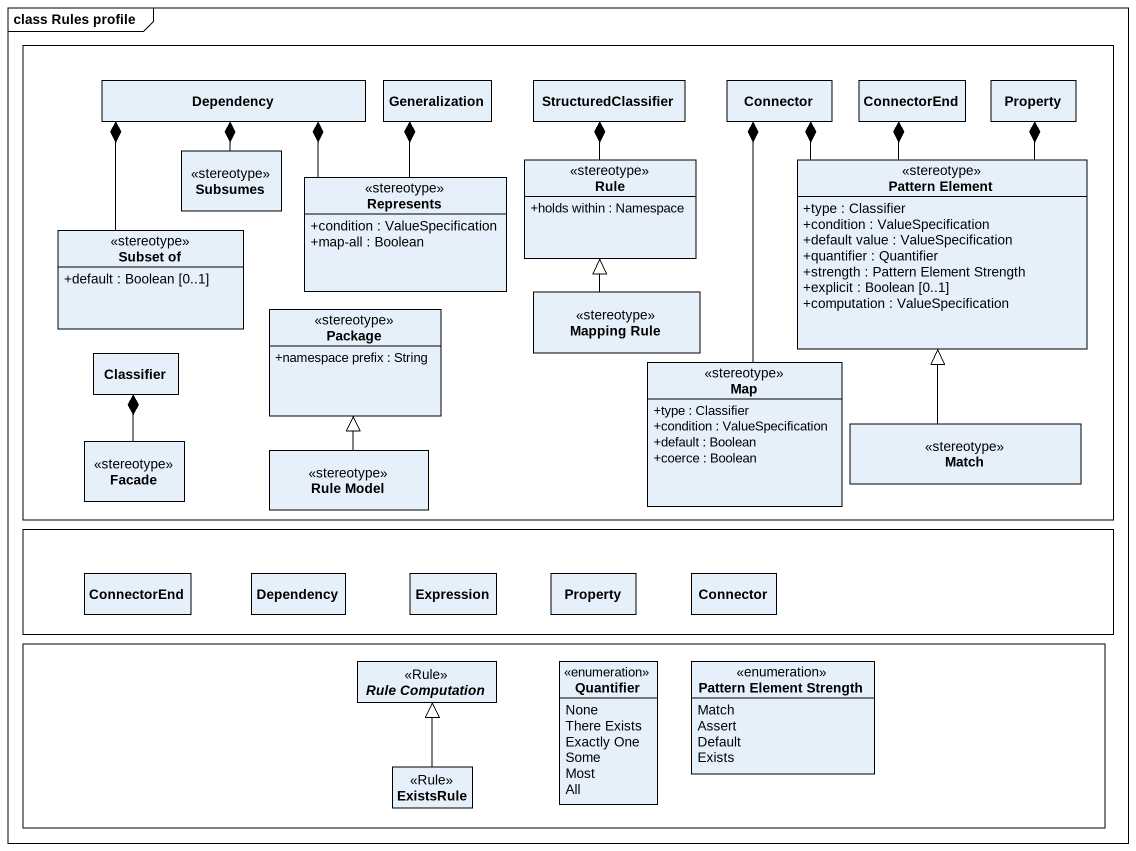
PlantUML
@startuml
mainframe class Rules profile
hide circle
hide empty members
skinparam classAttributeIconSize 0
rectangle " " as rectangle1 {
  class Dependency
  class Generalization
  class StructuredClassifier
  class Connector
  class ConnectorEnd
  class Property
  class Subsumes <<stereotype>>
  class Represents <<stereotype>> {
    +condition : ValueSpecification
    +map-all : Boolean
  }
  class Rule <<stereotype>> {
    +holds within : Namespace
  }
  class "Pattern Element" as Pattern_Element <<stereotype>> {
    +type : Classifier
    +condition : ValueSpecification
    +default value : ValueSpecification
    +quantifier : Quantifier
    +strength : Pattern Element Strength
    +explicit : Boolean [0..1]
    +computation : ValueSpecification
  }
  class "Subset of" as Subset_of <<stereotype>> {
    +default : Boolean [0..1]
  }
  class "Mapping Rule" as Mapping_Rule <<stereotype>>
  class Classifier
  class "Package" as Package_ <<stereotype>> {
    +namespace prefix : String
  }
  class "Map" as Map_ <<stereotype>> {
    +type : Classifier
    +condition : ValueSpecification
    +default : Boolean
    +coerce : Boolean
  }
  class Facade <<stereotype>>
  class "Rule Model" as Rule_Model <<stereotype>>
  class Match <<stereotype>>
}
rectangle " " as rectangle2 {
  class "ConnectorEnd" as ConnectorEnd_2
  class "Dependency" as Dependency_2
  class Expression
  class "Property" as Property_2
  class "Connector" as Connector_2
}
rectangle " " as rectangle3 {
  abstract class "Rule Computation" as Rule_Computation <<Rule>>
  enum Quantifier {
    None
    There Exists
    Exactly One
    Some
    Most
    All
  }
  enum "Pattern Element Strength" as Pattern_Element_Strength {
    Match
    Assert
    Default
    Exists
  }
  class ExistsRule <<Rule>>
}
Subsumes -up-* Dependency
Represents -up-* Dependency
Represents -up-* Generalization
Rule -up-* StructuredClassifier
Pattern_Element -up-* Connector
Pattern_Element -up-* ConnectorEnd
Pattern_Element -up-* Property
Subset_of -up-* Dependency
Mapping_Rule -up-|> Rule
Map_ -up-* Connector
Facade -up-* Classifier
Rule_Model -up-|> Package_
Match -up-|> Pattern_Element
ExistsRule -up-|> Rule_Computation
@enduml
